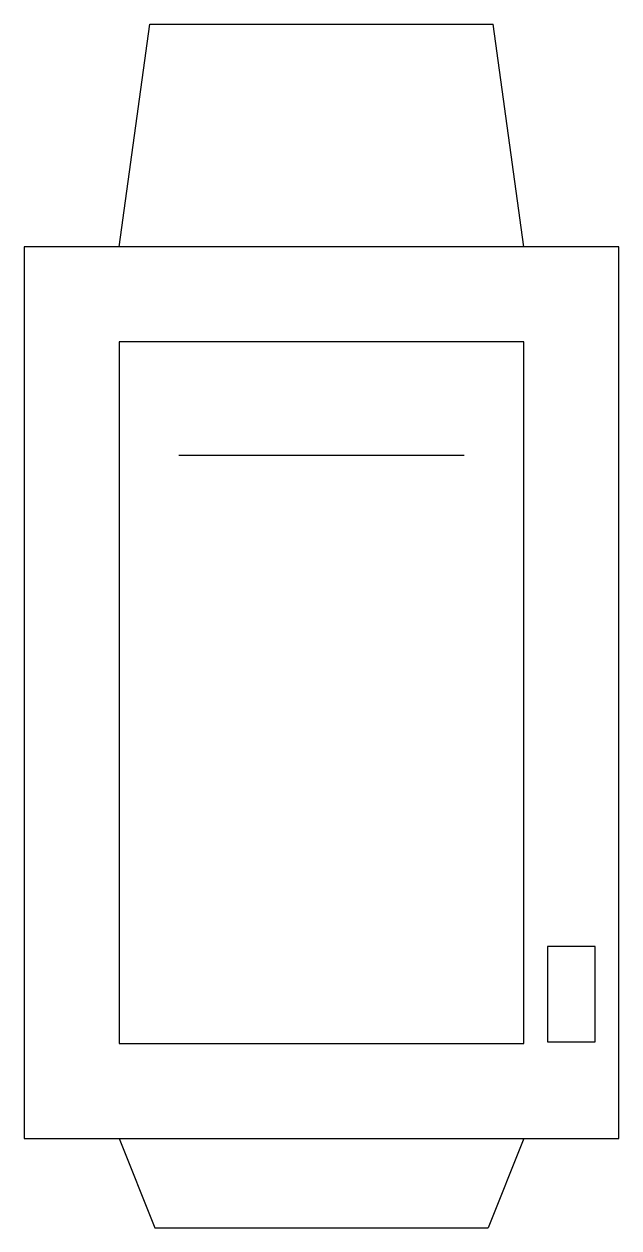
# Model space of a CAD drawing. Extents: x 0 to 50, y -8 to 94.
import ezdxf

# ---------------------------------------------------------------- set-up
doc = ezdxf.new("R2010")
doc.units = 0
doc.header["$LTSCALE"] = 10
doc.header["$MEASUREMENT"] = 0
doc.layers.add('KOPIERER', color=7, linetype='CONTINUOUS')

msp = doc.modelspace()

# ---------------------------------------------------------------- linework, layer by layer
at = {"layer": 'KOPIERER'}
for points in [[(8, 75), (10.58, 93.72)], [(10.58, 93.72), (39.42, 93.72)], [(42, 75), (39.42, 93.72)], [(37, 57.45), (13, 57.45)], [(8, 0), (11, -7.51)], [(42, 0), (39, -7.51)], [(11, -7.51), (39, -7.51)]]:
    msp.add_lwpolyline(points, dxfattribs=at)
for points in [[(0, 0), (50, 0), (50, 75), (0, 75)], [(8, 8), (42, 8), (42, 67), (8, 67)], [(44, 8.15), (48, 8.15), (48, 16.15), (44, 16.15)]]:
    msp.add_lwpolyline(points, close=True, dxfattribs=at)

doc.saveas('drawing.dxf')
